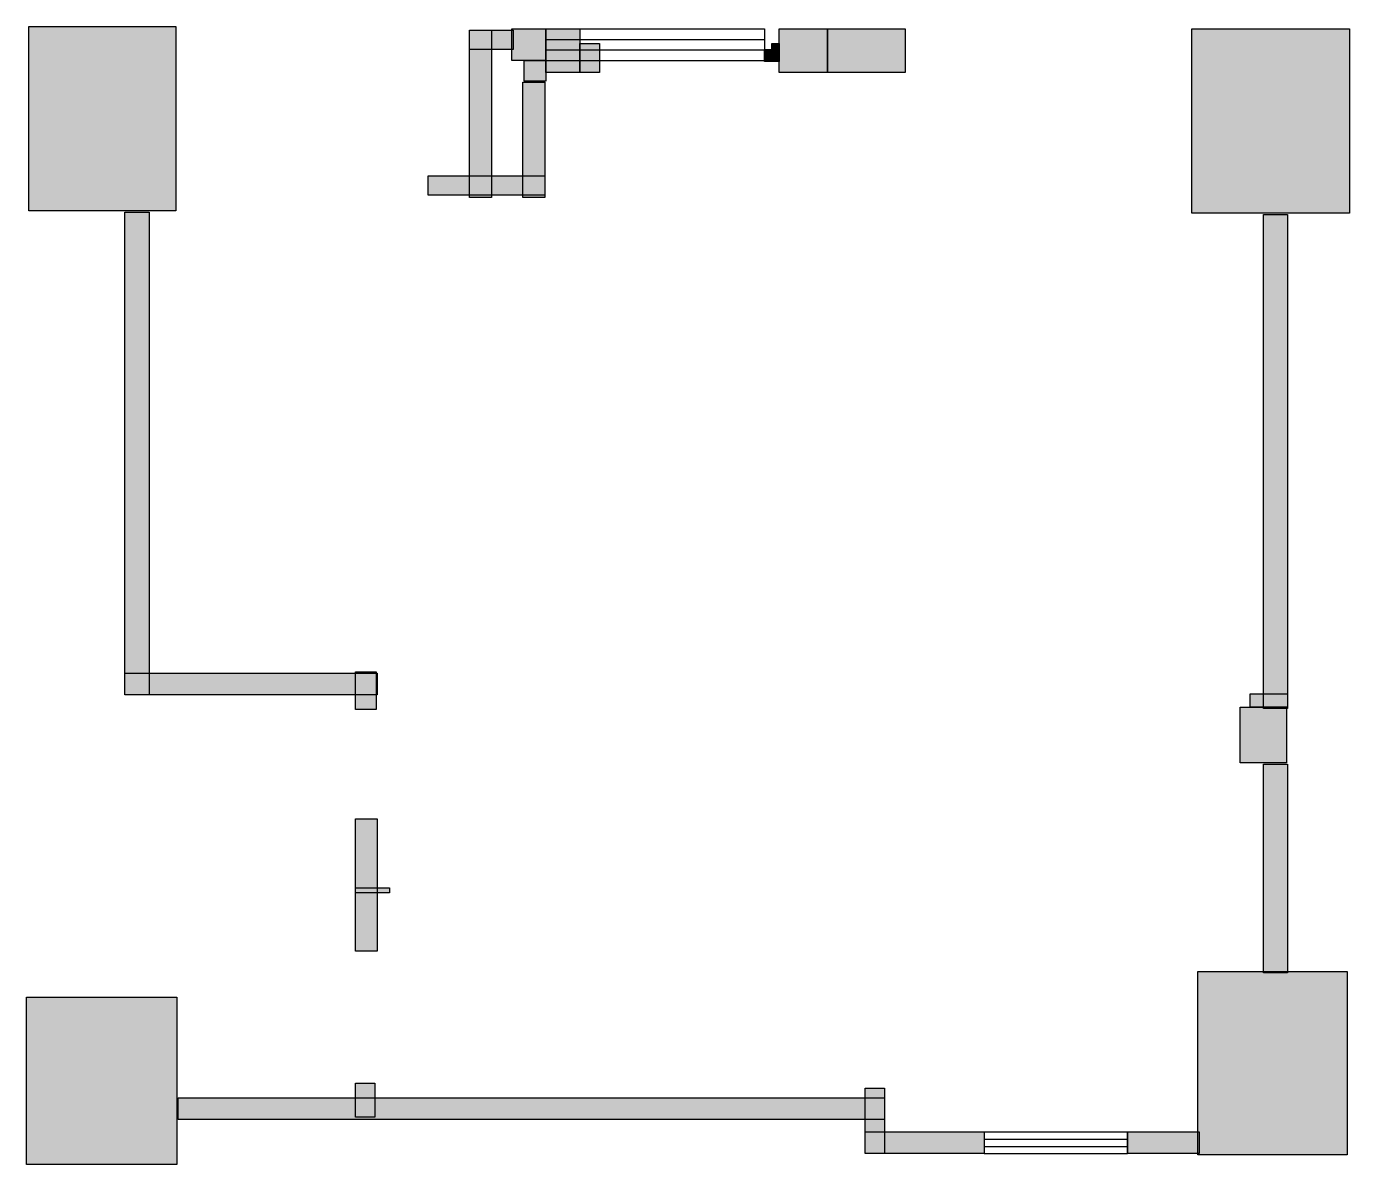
# Model space of a CAD drawing. Header units: centimetres. Extents: x 35 to 994, y 25 to 850.
import ezdxf

# ---------------------------------------------------------------- set-up
doc = ezdxf.new("R2010")
doc.units = ezdxf.units.CM
doc.layers.add('WALL', color=7, linetype='Continuous')
doc.layers.add('WINDOW', color=5, linetype='Continuous')

msp = doc.modelspace()

# ---------------------------------------------------------------- hatches: boundary and pattern name
at = {"layer": 'WALL'}
h = msp.add_hatch(color=256, dxfattribs=at)
h.dxf.hatch_style = 1
h.paths.add_polyline_path([(36.96, 850.08), (143.44, 850.08), (143.44, 716.32), (36.96, 716.32)])
h = msp.add_hatch(color=256, dxfattribs=at)
h.dxf.hatch_style = 1
h.paths.add_polyline_path([(356.4, 847.44), (388.08, 847.44), (388.08, 833.36), (356.4, 833.36)])
h = msp.add_hatch(color=256, dxfattribs=at)
h.dxf.hatch_style = 1
h.paths.add_polyline_path([(356.4, 847.44), (372.24, 847.44), (372.24, 726), (356.4, 726)])
h = msp.add_hatch(color=256, dxfattribs=at)
h.dxf.hatch_style = 1
h.paths.add_polyline_path([(387.2, 848.32), (411.84, 848.32), (411.84, 825.44), (387.2, 825.44)])
h = msp.add_hatch(color=256, dxfattribs=at)
h.dxf.hatch_style = 1
h.paths.add_polyline_path([(411.84, 848.32), (436.48, 848.32), (436.48, 816.64), (411.84, 816.64)])
h = msp.add_hatch(color=256, dxfattribs=at)
h.dxf.hatch_style = 1
h.paths.add_polyline_path([(580.8, 848.32), (616, 848.32), (616, 816.64), (580.8, 816.64)])
h = msp.add_hatch(color=256, dxfattribs=at)
h.dxf.hatch_style = 1
h.paths.add_polyline_path([(616, 848.32), (672.32, 848.32), (672.32, 816.64), (616, 816.64)])
h = msp.add_hatch(color=256, dxfattribs=at)
h.dxf.hatch_style = 1
h.paths.add_polyline_path([(880, 848.32), (994.4, 848.32), (994.4, 714.56), (880, 714.56)])
h = msp.add_hatch(color=256, dxfattribs=at)
h.dxf.hatch_style = 1
h.paths.add_polyline_path([(436.48, 837.76), (450.56, 837.76), (450.56, 816.64), (436.48, 816.64)])
h = msp.add_hatch(color=256, dxfattribs=at)
h.dxf.hatch_style = 1
h.paths.add_polyline_path([(575.52, 837.76), (580.8, 837.76), (580.8, 833.36), (575.52, 833.36)])
h = msp.add_hatch(color=256, dxfattribs=at)
h.dxf.hatch_style = 1
h.paths.add_polyline_path([(396, 825.44), (411.84, 825.44), (411.84, 810.48), (396, 810.48)])
h = msp.add_hatch(color=256, dxfattribs=at)
h.dxf.hatch_style = 1
h.paths.add_polyline_path([(570.24, 833.36), (580.8, 833.36), (580.8, 829.84), (570.24, 829.84)])
h = msp.add_hatch(color=256, dxfattribs=at)
h.dxf.hatch_style = 1
h.paths.add_polyline_path([(570.24, 829.84), (580.8, 829.84), (580.8, 827.2), (570.24, 827.2)])
h = msp.add_hatch(color=256, dxfattribs=at)
h.dxf.hatch_style = 1
h.paths.add_polyline_path([(570.24, 827.2), (580.8, 827.2), (580.8, 824.56), (570.24, 824.56)])
h = msp.add_hatch(color=256, dxfattribs=at)
h.dxf.hatch_style = 1
h.paths.add_polyline_path([(395.12, 809.6), (410.96, 809.6), (410.96, 726), (395.12, 726)])
h = msp.add_hatch(color=256, dxfattribs=at)
h.dxf.hatch_style = 1
h.paths.add_polyline_path([(326.48, 741.84), (410.96, 741.84), (410.96, 727.76), (326.48, 727.76)])
h = msp.add_hatch(color=256, dxfattribs=at)
h.dxf.hatch_style = 1
h.paths.add_polyline_path([(106.48, 715.44), (124.08, 715.44), (124.08, 365.2), (106.48, 365.2)])
h = msp.add_hatch(color=256, dxfattribs=at)
h.dxf.hatch_style = 1
h.paths.add_polyline_path([(931.92, 713.68), (949.52, 713.68), (949.52, 355.52), (931.92, 355.52)])
h = msp.add_hatch(color=256, dxfattribs=at)
h.dxf.hatch_style = 1
h.paths.add_polyline_path([(106.48, 381.04), (289.52, 381.04), (289.52, 365.2), (106.48, 365.2)])
h = msp.add_hatch(color=256, dxfattribs=at)
h.dxf.hatch_style = 1
h.paths.add_polyline_path([(273.68, 381.92), (288.64, 381.92), (288.64, 354.64), (273.68, 354.64)])
h = msp.add_hatch(color=256, dxfattribs=at)
h.dxf.hatch_style = 1
h.paths.add_polyline_path([(922.24, 366.08), (949.52, 366.08), (949.52, 356.4), (922.24, 356.4)])
h = msp.add_hatch(color=256, dxfattribs=at)
h.dxf.hatch_style = 1
h.paths.add_polyline_path([(915.2, 356.4), (948.64, 356.4), (948.64, 315.92), (915.2, 315.92)])
h = msp.add_hatch(color=256, dxfattribs=at)
h.dxf.hatch_style = 1
h.paths.add_polyline_path([(931.92, 315.04), (949.52, 315.04), (949.52, 163.68), (931.92, 163.68)])
h = msp.add_hatch(color=256, dxfattribs=at)
h.dxf.hatch_style = 1
h.paths.add_polyline_path([(273.68, 275.44), (289.52, 275.44), (289.52, 179.52), (273.68, 179.52)])
h = msp.add_hatch(color=256, dxfattribs=at)
h.dxf.hatch_style = 1
h.paths.add_polyline_path([(273.68, 225.28), (298.32, 225.28), (298.32, 221.76), (273.68, 221.76)])
h = msp.add_hatch(color=256, dxfattribs=at)
h.dxf.hatch_style = 1
h.paths.add_polyline_path([(884.4, 164.56), (992.64, 164.56), (992.64, 31.68), (884.4, 31.68)])
h = msp.add_hatch(color=256, dxfattribs=at)
h.dxf.hatch_style = 1
h.paths.add_polyline_path([(35.2, 146.08), (144.32, 146.08), (144.32, 24.64), (35.2, 24.64)])
h = msp.add_hatch(color=256, dxfattribs=at)
h.dxf.hatch_style = 1
h.paths.add_polyline_path([(273.68, 83.6), (287.76, 83.6), (287.76, 58.96), (273.68, 58.96)])
h = msp.add_hatch(color=256, dxfattribs=at)
h.dxf.hatch_style = 1
h.paths.add_polyline_path([(643.28, 80.08), (657.36, 80.08), (657.36, 32.56), (643.28, 32.56)])
h = msp.add_hatch(color=256, dxfattribs=at)
h.dxf.hatch_style = 1
h.paths.add_polyline_path([(145.2, 73.04), (657.36, 73.04), (657.36, 57.2), (145.2, 57.2)])
h = msp.add_hatch(color=256, dxfattribs=at)
h.dxf.hatch_style = 1
h.paths.add_polyline_path([(643.28, 48.4), (729.52, 48.4), (729.52, 32.56), (643.28, 32.56)])
h = msp.add_hatch(color=256, dxfattribs=at)
h.dxf.hatch_style = 1
h.paths.add_polyline_path([(833.36, 48.4), (885.28, 48.4), (885.28, 32.56), (833.36, 32.56)])

# ---------------------------------------------------------------- linework, layer by layer
for points in [[(36.96, 850.08), (143.44, 850.08), (143.44, 716.32), (36.96, 716.32)], [(356.4, 847.44), (388.08, 847.44), (388.08, 833.36), (356.4, 833.36)], [(356.4, 847.44), (372.24, 847.44), (372.24, 726), (356.4, 726)], [(387.2, 848.32), (411.84, 848.32), (411.84, 825.44), (387.2, 825.44)], [(411.84, 848.32), (436.48, 848.32), (436.48, 816.64), (411.84, 816.64)], [(580.8, 848.32), (616, 848.32), (616, 816.64), (580.8, 816.64)], [(616, 848.32), (672.32, 848.32), (672.32, 816.64), (616, 816.64)], [(880, 848.32), (994.4, 848.32), (994.4, 714.56), (880, 714.56)], [(436.48, 837.76), (450.56, 837.76), (450.56, 816.64), (436.48, 816.64)], [(575.52, 837.76), (580.8, 837.76), (580.8, 833.36), (575.52, 833.36)], [(396, 825.44), (411.84, 825.44), (411.84, 810.48), (396, 810.48)], [(570.24, 833.36), (580.8, 833.36), (580.8, 829.84), (570.24, 829.84)], [(570.24, 829.84), (580.8, 829.84), (580.8, 827.2), (570.24, 827.2)], [(570.24, 827.2), (580.8, 827.2), (580.8, 824.56), (570.24, 824.56)], [(395.12, 809.6), (410.96, 809.6), (410.96, 726), (395.12, 726)], [(326.48, 741.84), (410.96, 741.84), (410.96, 727.76), (326.48, 727.76)], [(106.48, 715.44), (124.08, 715.44), (124.08, 365.2), (106.48, 365.2)], [(931.92, 713.68), (949.52, 713.68), (949.52, 355.52), (931.92, 355.52)], [(106.48, 381.04), (289.52, 381.04), (289.52, 365.2), (106.48, 365.2)], [(273.68, 381.92), (288.64, 381.92), (288.64, 354.64), (273.68, 354.64)], [(922.24, 366.08), (949.52, 366.08), (949.52, 356.4), (922.24, 356.4)], [(915.2, 356.4), (948.64, 356.4), (948.64, 315.92), (915.2, 315.92)], [(931.92, 315.04), (949.52, 315.04), (949.52, 163.68), (931.92, 163.68)], [(273.68, 275.44), (289.52, 275.44), (289.52, 179.52), (273.68, 179.52)], [(273.68, 225.28), (298.32, 225.28), (298.32, 221.76), (273.68, 221.76)], [(884.4, 164.56), (992.64, 164.56), (992.64, 31.68), (884.4, 31.68)], [(35.2, 146.08), (144.32, 146.08), (144.32, 24.64), (35.2, 24.64)], [(273.68, 83.6), (287.76, 83.6), (287.76, 58.96), (273.68, 58.96)], [(643.28, 80.08), (657.36, 80.08), (657.36, 32.56), (643.28, 32.56)], [(145.2, 73.04), (657.36, 73.04), (657.36, 57.2), (145.2, 57.2)], [(643.28, 48.4), (729.52, 48.4), (729.52, 32.56), (643.28, 32.56)], [(833.36, 48.4), (885.28, 48.4), (885.28, 32.56), (833.36, 32.56)]]:
    msp.add_lwpolyline(points, close=True, dxfattribs=at)
at = {"layer": 'WINDOW'}
for p, q in [((411.84, 848.32), (570.24, 848.32)), ((411.84, 848.32), (411.84, 825.44)), ((570.24, 848.32), (570.24, 825.44)), ((411.84, 840.69), (570.24, 840.69)), ((411.84, 833.07), (570.24, 833.07)), ((411.84, 825.44), (570.24, 825.44)), ((729.52, 48.4), (833.36, 48.4)), ((729.52, 48.4), (729.52, 32.56)), ((833.36, 48.4), (833.36, 32.56)), ((729.52, 43.12), (833.36, 43.12)), ((729.52, 37.84), (833.36, 37.84)), ((729.52, 32.56), (833.36, 32.56))]:
    msp.add_line(p, q, dxfattribs=at)

doc.saveas('drawing.dxf')
